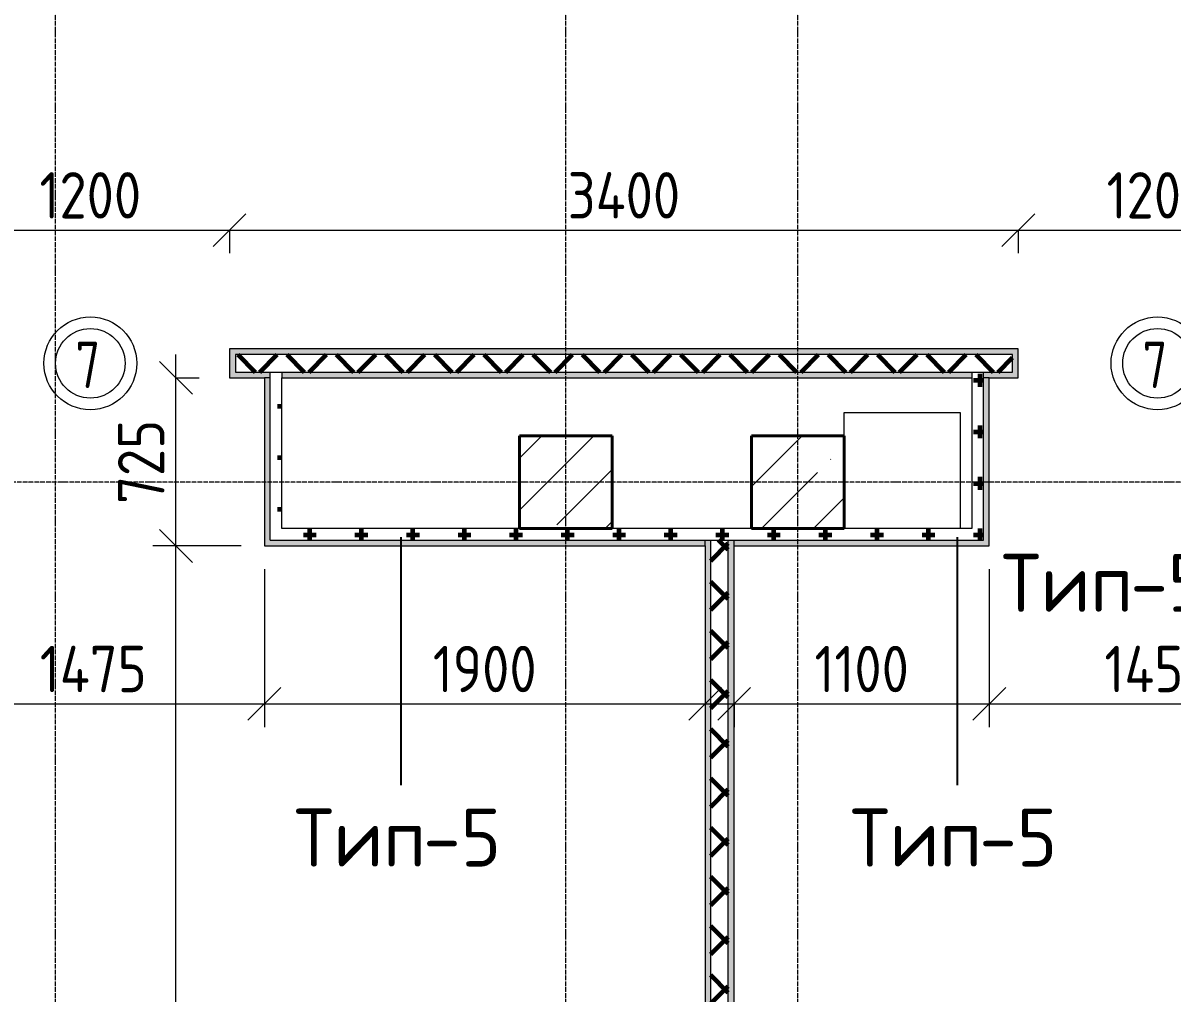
# Model space of a CAD drawing. Header units: millimetres. Extents: x -60946 to 138510, y -262288 to 24501.
# Drawn here: x 12469 to 17422, y -153795 to -149613 of the extents above; entities that cross this region are included whole.
import ezdxf

# ---------------------------------------------------------------- set-up
doc = ezdxf.new("R2010")
doc.units = ezdxf.units.MM
doc.linetypes.add('ADSK_Линия сетки', pattern=[25, 20, -2.5, 0, -2.5])
for name, color, linetype, lineweight in [('2)Тип-2', 3, 'Continuous', 60), ('2)Тип-5', 1, 'Continuous', 60), ('Марки дверей', 7, 'Continuous', 20), ('Несущие колонны', 7, 'Continuous', 18), ('Оси', 7, 'Continuous', 9), ('Перекрытие', 7, 'Continuous', 18), ('Размеры', 7, 'Continuous', 9), ('Стены внутренние', 7, 'Continuous', 18), ('Стены штриховка', 7, 'Continuous', 9)]:
    doc.layers.add(name, color=color, linetype=linetype, lineweight=lineweight)
doc.styles.add('GOST Common_3', font='', dxfattribs={"width": 0.9, "height": 200})
doc.styles.add('GOST Common_4', font='', dxfattribs={"height": 250})
doc.styles.add('GOST Common_B', font='', dxfattribs={"width": 0.8, "height": 200})
doc.styles.get('GOST Common_3').set_extended_font_data('GOST Common')
doc.styles.get('GOST Common_4').set_extended_font_data('GOST Common')
doc.styles.get('GOST Common_B').set_extended_font_data('GOST Common', bold=True)
doc.dimstyles.new('ADSK_Основной_2_0_2', dxfattribs={"dimscale": 304.8, "dimtxt": 201.142999, "dimasz": 0.463911, "dimexe": 0.328084, "dimexo": 0.328084, "dimgap": 0.164042, "dimtad": 1, "dimdec": 3, "dimrnd": 0.001, "dimdsep": 46, "dimtxsty": 'GOST Common_3', "dimblk1": 'OBLIQUE', "dimblk2": 'OBLIQUE', "dimsah": 1, "dimcen": 0.09, "dimdle": 0.328084, "dimazin": 2, "dimtfac": 1, "dimtdec": 4, "dimtix": 1, "dimtmove": 0, "dimatfit": 3, "dimfxl": 1, "dimtvp": 1, "dimtolj": 1, "dimtzin": 0, "dimlwd": 20, "dimlwe": 20, "dimarcsym": 2})
pattern_1 = [(45, (9.36, -150597.75), (-224.5064, 224.5064), []), (45, (233.87, -150597.75), (-224.5064, 224.5064), [396.875, -79.375, 3.353, -76.022])]
pattern_2 = [(0, (9.36, -150597.75), (111.125, 111.125), [55.562, -166.687]), (90, (37.14, -150625.53), (-111.125, 111.125), [55.562, -166.687])]
pattern_3 = [(45, (9.36, -150597.75), (-106.066, 106.066), []), (135, (9.36, -150597.75), (-106.066, -106.066), [])]

# ---------------------------------------------------------------- blocks, each defined once
blk = doc.blocks.new('ADSK_КолоннаЖБ_Прямоугольная - 400x400 мм-1807143-Кладочный план 3-го этажа')
at = {"layer": 'Несущие колонны', "lineweight": 40}
for p, q in [((-200, 200), (200, 200)), ((-200, -200), (-200, 200)), ((200, 200), (200, -200)), ((200, -200), (-200, -200))]:
    blk.add_line(p, q, dxfattribs=at)
blk = doc.blocks.new('_Oblique')
at = {"color": 0, "linetype": 'ByBlock', "lineweight": -2}
blk.add_line((-0.5, -0.5), (0.5, 0.5), dxfattribs=at)
blk = doc.blocks.new('*D5560')
at = {"layer": 'Defpoints', "color": 0, "transparency": 16777216}
for p in [(12159.4, -150406), (13359.4, -150406), (13359.4, -150505.9)]:
    blk.add_point(p, dxfattribs=at)
at = {"layer": 'Размеры', "color": 0, "lineweight": 20, "transparency": 16777216}
for p, q in [((12059.4, -150505.9), (13459.4, -150505.9)), ((12159.4, -150506), (12159.4, -150605.9)), ((13359.4, -150506), (13359.4, -150605.9))]:
    blk.add_line(p, q, dxfattribs=at)
at = {"layer": 'Размеры', "color": 0, "lineweight": 20, "transparency": 16777216, "xscale": 141.4, "yscale": 141.4, "zscale": 141.4, "rotation": 180}
blk.add_blockref('_Oblique', (12159.4, -150505.9), dxfattribs=at)
at = {"layer": 'Размеры', "color": 0, "lineweight": 20, "transparency": 16777216, "xscale": 141.4, "yscale": 141.4, "zscale": 141.4}
blk.add_blockref('_Oblique', (13359.4, -150505.9), dxfattribs=at)
at = {"layer": 'Размеры', "color": 0, "lineweight": 9, "transparency": 16777216, "insert": (12759.4, -150355.9), "char_height": 200, "width": 560.473, "attachment_point": 5, "style": 'GOST Common_3'}
blk.add_mtext('\\A1;1200', dxfattribs=at)
blk = doc.blocks.new('*D5561')
at = {"layer": 'Defpoints', "color": 0, "transparency": 16777216}
for p in [(13359.4, -150406), (16759.4, -150406), (16759.4, -150505.9)]:
    blk.add_point(p, dxfattribs=at)
at = {"layer": 'Размеры', "color": 0, "lineweight": 20, "transparency": 16777216}
for p, q in [((13259.4, -150505.9), (16859.4, -150505.9)), ((13359.4, -150506), (13359.4, -150605.9)), ((16759.4, -150506), (16759.4, -150605.9))]:
    blk.add_line(p, q, dxfattribs=at)
at = {"layer": 'Размеры', "color": 0, "lineweight": 20, "transparency": 16777216, "xscale": 141.4, "yscale": 141.4, "zscale": 141.4, "rotation": 180}
blk.add_blockref('_Oblique', (13359.4, -150505.9), dxfattribs=at)
at = {"layer": 'Размеры', "color": 0, "lineweight": 20, "transparency": 16777216, "xscale": 141.4, "yscale": 141.4, "zscale": 141.4}
blk.add_blockref('_Oblique', (16759.4, -150505.9), dxfattribs=at)
at = {"layer": 'Размеры', "color": 0, "lineweight": 9, "transparency": 16777216, "insert": (15059.4, -150355.9), "char_height": 200, "width": 625.93, "attachment_point": 5, "style": 'GOST Common_3'}
blk.add_mtext('\\A1;3400', dxfattribs=at)
blk = doc.blocks.new('*D5562')
at = {"layer": 'Defpoints', "color": 0, "transparency": 16777216}
for p in [(16759.4, -150406), (17959.4, -150406), (17959.4, -150505.9)]:
    blk.add_point(p, dxfattribs=at)
at = {"layer": 'Размеры', "color": 0, "lineweight": 20, "transparency": 16777216}
for p, q in [((16659.4, -150505.9), (18059.4, -150505.9)), ((16759.4, -150506), (16759.4, -150605.9)), ((17959.4, -150506), (17959.4, -150605.9))]:
    blk.add_line(p, q, dxfattribs=at)
at = {"layer": 'Размеры', "color": 0, "lineweight": 20, "transparency": 16777216, "xscale": 141.4, "yscale": 141.4, "zscale": 141.4, "rotation": 180}
blk.add_blockref('_Oblique', (16759.4, -150505.9), dxfattribs=at)
at = {"layer": 'Размеры', "color": 0, "lineweight": 20, "transparency": 16777216, "xscale": 141.4, "yscale": 141.4, "zscale": 141.4}
blk.add_blockref('_Oblique', (17959.4, -150505.9), dxfattribs=at)
at = {"layer": 'Размеры', "color": 0, "lineweight": 9, "transparency": 16777216, "insert": (17359.4, -150355.9), "char_height": 200, "width": 560.473, "attachment_point": 5, "style": 'GOST Common_3'}
blk.add_mtext('\\A1;1200', dxfattribs=at)
blk = doc.blocks.new('*D5645')
at = {"layer": 'Defpoints', "color": 0, "transparency": 16777216}
for p in [(13509.4, -151867.8), (12034.4, -152448.3), (13509.4, -152548.3)]:
    blk.add_point(p, dxfattribs=at)
at = {"layer": 'Размеры', "color": 0, "lineweight": 20, "transparency": 16777216}
for p, q in [((13509.4, -151967.8), (13509.4, -152648.3)), ((11934.4, -152548.3), (13609.4, -152548.3)), ((12034.4, -152548.3), (12034.4, -152648.3))]:
    blk.add_line(p, q, dxfattribs=at)
at = {"layer": 'Размеры', "color": 0, "lineweight": 20, "transparency": 16777216, "xscale": 141.4, "yscale": 141.4, "zscale": 141.4, "rotation": 180}
blk.add_blockref('_Oblique', (12034.4, -152548.3), dxfattribs=at)
at = {"layer": 'Размеры', "color": 0, "lineweight": 20, "transparency": 16777216, "xscale": 141.4, "yscale": 141.4, "zscale": 141.4}
blk.add_blockref('_Oblique', (13509.4, -152548.3), dxfattribs=at)
at = {"layer": 'Размеры', "color": 0, "lineweight": 9, "transparency": 16777216, "insert": (12771.9, -152398.3), "char_height": 200, "width": 580.928, "attachment_point": 5, "style": 'GOST Common_3'}
blk.add_mtext('\\A1;1475', dxfattribs=at)
blk = doc.blocks.new('*D5646')
at = {"layer": 'Defpoints', "color": 0, "transparency": 16777216}
for p in [(13509.4, -151867.8), (15409.4, -152448.3), (15409.4, -152548.3)]:
    blk.add_point(p, dxfattribs=at)
at = {"layer": 'Размеры', "color": 0, "lineweight": 20, "transparency": 16777216}
for p, q in [((13509.4, -151967.8), (13509.4, -152648.3)), ((13409.4, -152548.3), (15509.4, -152548.3)), ((15409.4, -152548.3), (15409.4, -152648.3))]:
    blk.add_line(p, q, dxfattribs=at)
at = {"layer": 'Размеры', "color": 0, "lineweight": 20, "transparency": 16777216, "xscale": 141.4, "yscale": 141.4, "zscale": 141.4, "rotation": 180}
blk.add_blockref('_Oblique', (13509.4, -152548.3), dxfattribs=at)
at = {"layer": 'Размеры', "color": 0, "lineweight": 20, "transparency": 16777216, "xscale": 141.4, "yscale": 141.4, "zscale": 141.4}
blk.add_blockref('_Oblique', (15409.4, -152548.3), dxfattribs=at)
at = {"layer": 'Размеры', "color": 0, "lineweight": 9, "transparency": 16777216, "insert": (14459.4, -152398.3), "char_height": 200, "width": 560.473, "attachment_point": 5, "style": 'GOST Common_3'}
blk.add_mtext('\\A1;1900', dxfattribs=at)
blk = doc.blocks.new('*D5647')
at = {"layer": 'Defpoints', "color": 0, "transparency": 16777216}
for p in [(16634.4, -151867.8), (15534.4, -152448.3), (16634.4, -152548.3)]:
    blk.add_point(p, dxfattribs=at)
at = {"layer": 'Размеры', "color": 0, "lineweight": 20, "transparency": 16777216}
for p, q in [((16634.4, -151967.8), (16634.4, -152648.3)), ((15434.4, -152548.3), (16734.4, -152548.3)), ((15534.4, -152548.3), (15534.4, -152648.3))]:
    blk.add_line(p, q, dxfattribs=at)
at = {"layer": 'Размеры', "color": 0, "lineweight": 20, "transparency": 16777216, "xscale": 141.4, "yscale": 141.4, "zscale": 141.4, "rotation": 180}
blk.add_blockref('_Oblique', (15534.4, -152548.3), dxfattribs=at)
at = {"layer": 'Размеры', "color": 0, "lineweight": 20, "transparency": 16777216, "xscale": 141.4, "yscale": 141.4, "zscale": 141.4}
blk.add_blockref('_Oblique', (16634.4, -152548.3), dxfattribs=at)
at = {"layer": 'Размеры', "color": 0, "lineweight": 9, "transparency": 16777216, "insert": (16084.4, -152398.3), "char_height": 200, "width": 515.472, "attachment_point": 5, "style": 'GOST Common_3'}
blk.add_mtext('\\A1;1100', dxfattribs=at)
blk = doc.blocks.new('*D5648')
at = {"layer": 'Defpoints', "color": 0, "transparency": 16777216}
for p in [(16634.4, -151867.8), (18084.4, -151867.8), (18084.4, -152548.3)]:
    blk.add_point(p, dxfattribs=at)
at = {"layer": 'Размеры', "color": 0, "lineweight": 20, "transparency": 16777216}
for p, q in [((16634.4, -151967.8), (16634.4, -152648.3)), ((18084.4, -151967.8), (18084.4, -152648.3)), ((16534.4, -152548.3), (18184.4, -152548.3))]:
    blk.add_line(p, q, dxfattribs=at)
at = {"layer": 'Размеры', "color": 0, "lineweight": 20, "transparency": 16777216, "xscale": 141.4, "yscale": 141.4, "zscale": 141.4, "rotation": 180}
blk.add_blockref('_Oblique', (16634.4, -152548.3), dxfattribs=at)
at = {"layer": 'Размеры', "color": 0, "lineweight": 20, "transparency": 16777216, "xscale": 141.4, "yscale": 141.4, "zscale": 141.4}
blk.add_blockref('_Oblique', (18084.4, -152548.3), dxfattribs=at)
at = {"layer": 'Размеры', "color": 0, "lineweight": 9, "transparency": 16777216, "insert": (17359.4, -152398.3), "char_height": 200, "width": 580.928, "attachment_point": 5, "style": 'GOST Common_3'}
blk.add_mtext('\\A1;1450', dxfattribs=at)
blk = doc.blocks.new('*D5650')
at = {"layer": 'Defpoints', "color": 0, "transparency": 16777216}
for p in [(13128.4, -151867.8), (13509.4, -151867.8), (13028.4, -157542.8)]:
    blk.add_point(p, dxfattribs=at)
at = {"layer": 'Размеры', "color": 0, "lineweight": 20, "transparency": 16777216}
for p, q in [((13128.4, -157642.8), (13128.4, -151767.8)), ((13409.4, -151867.8), (13028.4, -151867.8)), ((13128.4, -157542.8), (13228.4, -157542.8))]:
    blk.add_line(p, q, dxfattribs=at)
at = {"layer": 'Размеры', "color": 0, "lineweight": 20, "transparency": 16777216, "xscale": 141.4, "yscale": 141.4, "zscale": 141.4}
for p, rotation in [((13128.4, -151867.8), 90), ((13128.4, -157542.8), 270)]:
    blk.add_blockref('_Oblique', p, dxfattribs=dict(at, rotation=rotation))
at = {"layer": 'Размеры', "color": 0, "lineweight": 9, "transparency": 16777216, "insert": (12978.4, -154705.3), "char_height": 200, "width": 605.475, "attachment_point": 5, "rotation": 90, "style": 'GOST Common_3'}
blk.add_mtext('\\A1;5675', dxfattribs=at)
blk = doc.blocks.new('*D5651')
at = {"layer": 'Defpoints', "color": 0, "transparency": 16777216}
for p in [(13028.4, -151142.8), (13128.4, -151142.8), (13509.4, -151867.8)]:
    blk.add_point(p, dxfattribs=at)
at = {"layer": 'Размеры', "color": 0, "lineweight": 20, "transparency": 16777216}
for p, q in [((13128.4, -151967.8), (13128.4, -151042.8)), ((13128.4, -151142.8), (13228.4, -151142.8)), ((13409.4, -151867.8), (13028.4, -151867.8))]:
    blk.add_line(p, q, dxfattribs=at)
at = {"layer": 'Размеры', "color": 0, "lineweight": 20, "transparency": 16777216, "xscale": 141.4, "yscale": 141.4, "zscale": 141.4}
for p, rotation in [((13128.4, -151142.8), 90), ((13128.4, -151867.8), 270)]:
    blk.add_blockref('_Oblique', p, dxfattribs=dict(at, rotation=rotation))
at = {"layer": 'Размеры', "color": 0, "lineweight": 9, "transparency": 16777216, "insert": (12978.4, -151505.3), "char_height": 200, "width": 454.106, "attachment_point": 5, "rotation": 90, "style": 'GOST Common_3'}
blk.add_mtext('\\A1;725', dxfattribs=at)
blk = doc.blocks.new('М_двери1 - Марка экземпляра 2-3719212-Кладочный план 3-го этажа')
at = {"layer": 'Марки дверей'}
for radius in [2, 1.5]:
    blk.add_circle((0, 0), radius, dxfattribs=at)

msp = doc.modelspace()

# ---------------------------------------------------------------- hatches: boundary and pattern name
at = {"layer": '2)Тип-2'}
h = msp.add_hatch(color=256, dxfattribs=at)
h.paths.add_polyline_path([(8609.3615, -151042.7816), (8709.3615, -151042.7816), (8709.3615, -151017.7816), (8609.3615, -151017.7816)])
h.paths.add_polyline_path([(22134.3615, -151042.7816), (22134.3615, -151017.7816), (17984.3615, -151017.7816), (17984.3615, -151042.7816), (22109.3615, -151042.7816)])
h.paths.add_polyline_path([(8784.3615, -151042.7816), (12134.3615, -151042.7816), (12134.3615, -151017.7816), (8784.3615, -151017.7816)])
h.paths.add_polyline_path([(16734.3615, -151042.7816), (16734.3615, -151017.7816), (13384.3615, -151017.7816), (13384.3615, -151042.7816), (16430.3757, -151042.7816)])
h = msp.add_hatch(color=256, dxfattribs=at)
h.paths.add_polyline_path([(8709.3615, -151142.7816), (9709.3615, -151142.7816), (9709.3615, -151117.7816), (8709.3615, -151117.7816)])
h.paths.add_polyline_path([(9784.3615, -151142.7816), (11934.3615, -151142.7816), (11934.3615, -151117.7816), (9759.3615, -151117.7816), (9759.3615, -151142.7816)])
h.paths.add_polyline_path([(18109.3615, -151142.7816), (18109.3615, -151117.7816), (17984.3615, -151117.7816), (17984.3615, -151017.7816), (17959.3615, -151017.7816), (17959.3615, -151142.7816), (18084.3615, -151142.7816)])
h.paths.add_polyline_path([(19239.3615, -151142.7816), (22034.3615, -151142.7816), (22034.3615, -151117.7816), (19214.3615, -151117.7816), (19214.3615, -151142.7816)])
h.paths.add_polyline_path([(12009.3615, -151142.7816), (12159.3615, -151142.7816), (12159.3615, -151017.7816), (12134.3615, -151017.7816), (12134.3615, -151117.7816), (12009.3615, -151117.7816)])
h.paths.add_polyline_path([(19164.3615, -151142.7816), (19164.3615, -151117.7816), (18159.3615, -151117.7816), (18159.3615, -151142.7816)])
h.paths.add_polyline_path([(13584.3615, -151142.7816), (16559.3615, -151142.7816), (16559.3615, -151117.7816), (13584.3615, -151117.7816)])
h.paths.add_polyline_path([(16634.3615, -151142.7816), (16759.3615, -151142.7816), (16759.3615, -151017.7816), (16734.3615, -151017.7816), (16734.3615, -151117.7816), (16609.3615, -151117.7816), (16609.3615, -151142.7816)])
h.paths.add_polyline_path([(13359.3615, -151142.7816), (13534.3615, -151142.7816), (13534.3615, -151117.7816), (13384.3615, -151117.7816), (13384.3615, -151017.7816), (13359.3615, -151017.7816)])
h = msp.add_hatch(dxfattribs=at)
h.set_pattern_fill('FP_4', color=256, style=0, pattern_type=2)
h.set_pattern_definition(pattern_3)
h.paths.add_polyline_path([(13534.3615, -151117.7816), (16734.3615, -151117.7816), (16734.3615, -151042.7816), (13384.3615, -151042.7816), (13384.3615, -151117.7816)])
h.paths.add_polyline_path([(12009.3615, -151117.7816), (12134.3615, -151117.7816), (12134.3615, -151042.7816), (8684.3615, -151042.7816), (8684.3615, -151117.7816), (11934.3615, -151117.7816)])
h.paths.add_polyline_path([(19164.3615, -151117.7816), (22109.3615, -151117.7816), (22109.3615, -151042.7816), (17984.3615, -151042.7816), (17984.3615, -151117.7816), (18159.3615, -151117.7816)])
msp.add_hatch(color=256, dxfattribs=at).paths.add_polyline_path([(15434.3615, -157542.7816), (15434.3615, -151842.7816), (15409.3615, -151842.7816), (15409.3615, -157542.7816)])
h = msp.add_hatch(dxfattribs=at)
h.set_pattern_fill('FP_4', color=256, style=0, pattern_type=2)
h.set_pattern_definition(pattern_3)
h.paths.add_polyline_path([(15434.3615, -157542.7816), (15509.3615, -157542.7816), (15509.3615, -151842.7816), (15434.3615, -151842.7816), (15434.3615, -157223.7703)])
h = msp.add_hatch(color=256, dxfattribs=at)
h.paths.add_polyline_path([(15534.3615, -157542.7816), (15534.3615, -157467.7816), (15509.3615, -157467.7816), (15509.3615, -157542.7816)])
h.paths.add_polyline_path([(15534.3615, -157417.7816), (15534.3615, -151842.7816), (15509.3615, -151842.7816), (15509.3615, -157417.7816)])
at = {"layer": '2)Тип-5', "true_color": 0xd50000}
h = msp.add_hatch(dxfattribs=at)
h.set_pattern_fill('FP_7', color=12, style=0, pattern_type=2)
h.set_pattern_definition(pattern_2)
h.paths.add_polyline_path([(13534.3615, -151792.7816), (13584.3615, -151792.7816), (13584.3615, -151117.7816), (13534.3615, -151117.7816), (13534.3615, -151775.6879)])
h = msp.add_hatch(dxfattribs=at)
h.set_pattern_fill('FP_7', color=12, style=0, pattern_type=2)
h.set_pattern_definition(pattern_2)
h.paths.add_polyline_path([(16559.3615, -151842.7816), (16609.3615, -151842.7816), (16609.3615, -151117.7816), (16559.3615, -151117.7816), (16559.3615, -151792.7816)])
for points in [[(13534.3615, -151842.7816), (13534.3615, -151142.7816), (13509.3615, -151142.7816), (13509.3615, -151842.7816)], [(16634.3615, -151867.7816), (16634.3615, -151142.7816), (16609.3615, -151142.7816), (16609.3615, -151867.7816)]]:
    msp.add_hatch(color=12, dxfattribs=at).paths.add_polyline_path(points)
h = msp.add_hatch(dxfattribs=at)
h.set_pattern_fill('FP_7', color=12, style=0, pattern_type=2)
h.set_pattern_definition(pattern_2)
h.paths.add_polyline_path([(15409.3615, -151842.7816), (16559.3615, -151842.7816), (16559.3615, -151792.7816), (13534.3615, -151792.7816), (13534.3615, -151842.7816)])
h = msp.add_hatch(color=12, dxfattribs=at)
h.paths.add_polyline_path([(16609.3615, -151867.7816), (16609.3615, -151842.7816), (15534.3615, -151842.7816), (15534.3615, -151867.7816), (16559.3615, -151867.7816)])
h.paths.add_polyline_path([(15409.3615, -151867.7816), (15409.3615, -151842.7816), (13509.3615, -151842.7816), (13509.3615, -151867.7816)])
at = {"layer": 'Несущие колонны', "lineweight": 9}
h = msp.add_hatch(dxfattribs=at)
h.set_pattern_fill('FP_1', color=256, style=0, pattern_type=2)
h.set_pattern_definition(pattern_1)
h.paths.add_polyline_path([(14609.3615, -151792.7816), (15009.3615, -151792.7816), (15009.3615, -151392.7816), (14609.3615, -151392.7816), (14609.3615, -151775.6879)])
h = msp.add_hatch(dxfattribs=at)
h.set_pattern_fill('FP_1', color=256, style=0, pattern_type=2)
h.set_pattern_definition(pattern_1)
h.paths.add_polyline_path([(15609.3615, -151792.7816), (16009.3615, -151792.7816), (16009.3615, -151392.7816), (15609.3615, -151392.7816), (15609.3615, -151775.6879)])

# ---------------------------------------------------------------- linework, layer by layer
at = {"layer": '2)Тип-5', "lineweight": 25}
for p, q in [((14098.283, -151830.2816), (14098.283, -152899.4971)), ((16495.3252, -151830.2816), (16495.3252, -152899.4971))]:
    msp.add_line(p, q, dxfattribs=at)
at = {"layer": 'Несущие колонны', "lineweight": 9}
for p, q in [((15009.3615, -151392.7816), (14609.3615, -151392.7816)), ((14609.3615, -151392.7816), (14609.3615, -151792.7816)), ((15009.3615, -151792.7816), (15009.3615, -151392.7816)), ((16009.3615, -151392.7816), (15609.3615, -151392.7816)), ((15609.3615, -151392.7816), (15609.3615, -151792.7816)), ((16009.3615, -151792.7816), (16009.3615, -151392.7816)), ((14609.3615, -151792.7816), (15009.3615, -151792.7816)), ((15609.3615, -151792.7816), (16009.3615, -151792.7816))]:
    msp.add_line(p, q, dxfattribs=at)
at = {"layer": 'Оси', "linetype": 'ADSK_Линия сетки', "lineweight": 5}
for p, q in [((12609.3615, -161571.6329), (12609.3615, -140570.3055)), ((14809.3615, -161571.6329), (14809.3615, -140570.3055)), ((15809.3615, -161571.6329), (15809.3615, -140570.3055)), ((62587.9153, -151592.7816), (-25230.7352, -151592.7816))]:
    msp.add_line(p, q, dxfattribs=at)
at = {"layer": 'Перекрытие'}
for p, q in [((16009.3615, -151392.7816), (16009.3615, -151292.7816)), ((16009.3615, -151292.7816), (16509.3615, -151292.7816)), ((16509.3615, -151292.7816), (16509.3615, -151792.7816))]:
    msp.add_line(p, q, dxfattribs=at)
at = {"layer": 'Стены внутренние', "lineweight": 5}
for p, q in [((16759.3615, -151017.7816), (13359.3615, -151017.7816)), ((13359.3615, -151017.7816), (13359.3615, -151142.7816)), ((16759.3615, -151142.7816), (16759.3615, -151017.7816)), ((13359.3615, -151142.7816), (13509.3615, -151142.7816)), ((13509.3615, -151142.7816), (13509.3615, -151867.7816)), ((13584.3615, -151792.7816), (13584.3615, -151142.7816)), ((13584.3615, -151142.7816), (16559.3615, -151142.7816)), ((16559.3615, -151142.7816), (16559.3615, -151792.7816)), ((16634.3615, -151867.7816), (16634.3615, -151142.7816)), ((16634.3615, -151142.7816), (16759.3615, -151142.7816)), ((16559.3615, -151792.7816), (13584.3615, -151792.7816)), ((13509.3615, -151867.7816), (15409.3615, -151867.7816)), ((15409.3615, -151867.7816), (15409.3615, -157542.7816)), ((15534.3615, -151867.7816), (16634.3615, -151867.7816)), ((15534.3615, -157392.7816), (15534.3615, -151867.7816))]:
    msp.add_line(p, q, dxfattribs=at)
at = {"layer": 'Стены штриховка', "lineweight": 9}
for p, q in [((16734.3615, -151042.7816), (13384.3615, -151042.7816)), ((13384.3615, -151042.7816), (13384.3615, -151117.7816)), ((16734.3615, -151117.7816), (16734.3615, -151042.7816)), ((13384.3615, -151117.7816), (16609.3615, -151117.7816)), ((13534.3615, -151842.7816), (13534.3615, -151117.7816)), ((13584.3615, -151117.7816), (13584.3615, -151142.7816)), ((16559.3615, -151117.7816), (16559.3615, -151142.7816)), ((16559.3615, -151117.7816), (16734.3615, -151117.7816)), ((16609.3615, -151842.7816), (16609.3615, -151117.7816)), ((13534.3615, -151142.7816), (13509.3615, -151142.7816)), ((16634.3615, -151142.7816), (16609.3615, -151142.7816)), ((13534.3615, -151842.7816), (16609.3615, -151842.7816)), ((15409.3615, -151867.7816), (15409.3615, -151842.7816)), ((15434.3615, -157542.7816), (15434.3615, -151842.7816)), ((15509.3615, -157542.7816), (15509.3615, -151842.7816)), ((15534.3615, -151867.7816), (15534.3615, -151842.7816))]:
    msp.add_line(p, q, dxfattribs=at)

# ---------------------------------------------------------------- block references
at = {"layer": 'Марки дверей', "lineweight": 5, "xscale": 99.99999999999993, "yscale": 99.99999999999993, "zscale": 99.99999999999993}
for p in [(12759.3615, -151080.2816), (17359.3615, -151080.2816)]:
    msp.add_blockref('М_двери1 - Марка экземпляра 2-3719212-Кладочный план 3-го этажа', p, dxfattribs=at)
at = {"layer": 'Несущие колонны', "lineweight": 40, "rotation": 89.9999999999999}
for p in [(14809.3615, -151592.7816), (15809.3615, -151592.7816)]:
    msp.add_blockref('ADSK_КолоннаЖБ_Прямоугольная - 400x400 мм-1807143-Кладочный план 3-го этажа', p, dxfattribs=at)

# ---------------------------------------------------------------- texts
at = {"layer": '2)Тип-5', "color": 116, "lineweight": 9, "true_color": 0x008040, "char_height": 250, "attachment_point": 1, "style": 'GOST Common_4'}
for s, insert, width in [('Тип', (16686.5547, -151901.6629), 673.4175), ('-5', (17242.1797, -151901.6629), 432.91125), ('Тип', (13638.283, -153000.07), 673.4175), ('-5', (14193.908, -153000.07), 432.91125), ('Тип', (16035.3252, -153000.07), 673.4175), ('-5', (16590.9502, -153000.07), 432.91125)]:
    msp.add_mtext(s, dxfattribs=dict(at, insert=insert, width=width))
at = {"layer": 'Марки дверей', "lineweight": 5, "char_height": 200, "width": 147.5105, "attachment_point": 1, "style": 'GOST Common_B'}
for insert in [(12695.3041, -150986.6227), (17295.3041, -150986.6227)]:
    msp.add_mtext('\\fGOST Common|b1|i0|c204|p34|;\\W.8;7', dxfattribs=dict(at, insert=insert))

# ---------------------------------------------------------------- dimensions: what is measured, and where the dimension line sits
at = {"layer": 'Размеры', "lineweight": 9}
for base, p1, p2, override, picture, middle in [((13359.3615, -150505.9371), (12159.3615, -150405.9522), (13359.3615, -150405.9522), {"dimpost": '<>', "dimfxl": 1200}, '*D5560', (12759.3615, -150355.9371)), ((16759.3615, -150505.9371), (13359.3615, -150405.9522), (16759.3615, -150405.9522), {"dimpost": '<>', "dimfxl": 3400}, '*D5561', (15059.3615, -150355.9371)), ((17959.3615, -150505.9371), (16759.3615, -150405.9522), (17959.3615, -150405.9522), {"dimpost": '<>', "dimfxl": 1200}, '*D5562', (17359.3615, -150355.9371)), ((13509.3615, -152548.2709), (12034.3615, -152448.286), (13509.3615, -151867.7816), {"dimpost": '<>', "dimfxl": 1585.121565}, '*D5645', (12771.8615, -152398.2709)), ((15409.3615, -152548.2709), (13509.3615, -151867.7816), (15409.3615, -152448.286), {"dimpost": '<>', "dimfxl": 1986.702135}, '*D5646', (14459.3615, -152398.2709)), ((16634.3615, -152548.2709), (15534.3615, -152448.286), (16634.3615, -151867.7816), {"dimpost": '<>', "dimfxl": 1243.778668}, '*D5647', (16084.3615, -152398.2709)), ((18084.3615, -152548.2709), (16634.3615, -151867.7816), (18084.3615, -151867.7816), {"dimpost": '<>', "dimfxl": 1450}, '*D5648', (17359.3615, -152398.2709))]:
    dim = msp.add_linear_dim(base=base, p1=p1, p2=p2, dimstyle='ADSK_Основной_2_0_2', override=override, dxfattribs=at)
    dim.commit()
    dim.dimension.update_dxf_attribs({"geometry": picture, "text_midpoint": middle})
for base, p1, p2, override, picture, middle in [((13128.3672, -151142.7816), (13509.3615, -151867.7816), (13028.3823, -151142.7816), {"dimpost": '<>', "dimfxl": 870.037919}, '*D5651', (12978.3672, -151505.2816)), ((13128.3672, -151867.7816), (13028.3823, -157542.7816), (13509.3615, -151867.7816), {"dimpost": '<>', "dimfxl": 5695.345993}, '*D5650', (12978.3672, -154705.2816))]:
    dim = msp.add_linear_dim(base=base, p1=p1, p2=p2, angle=90, dimstyle='ADSK_Основной_2_0_2', override=override, dxfattribs=at)
    dim.commit()
    dim.dimension.update_dxf_attribs({"geometry": picture, "text_midpoint": middle})

doc.saveas('drawing.dxf')
